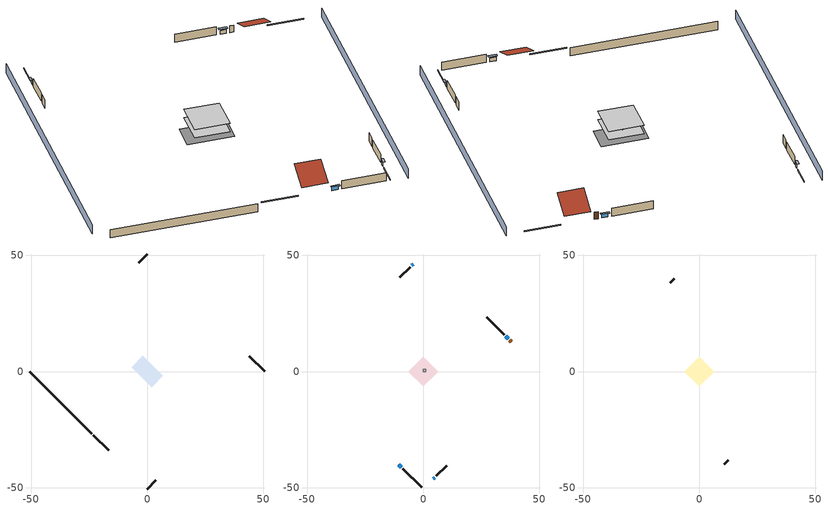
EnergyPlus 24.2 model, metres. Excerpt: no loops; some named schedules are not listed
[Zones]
basement - unconditioned
 floor foundation (Slab1 construction): -6.68,1.91 -1.91,6.68 6.68,-1.91 1.91,-6.68 z-2.13
 wall outside (RimJoist1 construction): -23.24,-27.36 -16.62,-33.98 z0.3:0.61
 wall outside (RimJoist2 construction): 0,50.6 -3.69,46.91 z0.3:0.61
 wall outside (RimJoist3 construction): 50.6,0 43.98,6.62 z0.3:0.61
 wall outside (RimJoist4 construction): 0,-50.6 3.69,-46.91 z0.3:0.61
 wall foundation (FoundationWall1 construction): -50.6,0 -23.9,-26.7 z-2.13:0.3
conditioned space
 floor to basement - unconditioned (Floor1 construction): -6.4,0 0,6.4 6.4,0 0,-6.4 z0.3
 wall outside (AdiabaticWallConstruction 1): 37.89,12.71 37.24,13.36 z0.3:2.34
 wall outside (AdiabaticWallConstruction): -10.53,-40.07 -9.38,-41.22 / 36.58,14.02 35.44,15.16 z0.3:1.4; -4.34,46.26 -4.94,45.66 / 4.34,-46.26 4.94,-45.66 z0.3:1.46
 wall outside (Wall1 construction): -8.73,-41.87 -0.66,-49.94 z0.3:2.74
 wall outside (Wall2 construction): -5.6,45 -10.08,40.52 z0.3:2.74
 wall outside (Wall3 construction): 34.78,15.82 27.25,23.35 z0.3:2.74
 wall outside (Wall4 construction): 5.6,-45 10.08,-40.52 z0.3:2.74
 window (WindowConstruction): -10.53,-40.07 -9.38,-41.22 z0.3:1.4
 window (WindowConstruction 1): -4.34,46.26 -4.94,45.66 z0.3:1.46
 window (WindowConstruction 2): 36.58,14.02 35.44,15.16 z0.3:1.4
 window (WindowConstruction 3): 4.34,-46.26 4.94,-45.66 z0.3:1.46
 door (Door): 37.89,12.71 37.24,13.36 z0.3:2.34
furnace airloop ret air zone
 floor adiabatic (AdiabaticConst): 0,0 0,1 1,1 1,0 z0
 wall adiabatic (AdiabaticConst): 0,1 0,0 1,0 1,1 0,1 z0:1
 ceiling adiabatic (AdiabaticConst): 1,0 1,1 0,1 0,0 z1
attic - vented
 floor to conditioned space (Floor2 construction Reversed): -6.4,0 0,6.4 6.4,0 0,-6.4 z2.74
 wall outside (Wall5 construction): -10.74,39.86 -12.39,38.21 z0.3:2.74
 wall outside (Wall6 construction): 10.74,-39.86 12.39,-38.21 z0.3:2.74
 roof outside (Roof1 construction): -11.18,-39.42,2.74 -6.9,-35.14,5.77 -11.69,-30.36,5.77 -15.97,-34.63,2.74
 roof outside (Roof2 construction): 38.54,12.06,2.74 34.27,7.78,5.77 39.05,3,5.77 43.33,7.27,2.74
shading: 3.23,-53.83 53.83,-3.23 / -3.23,53.83 -53.83,3.23 z0:2.74; -9.17,-41.43 -10.74,-39.86 -11.17,-40.29 -9.6,-41.86 z1.71; -5.16,45.44 -4.13,46.47 -4.56,46.9 -5.59,45.87 z1.77; 35.22,15.38 36.8,13.8 37.23,14.23 35.66,15.81 z1.71; 5.16,-45.44 4.13,-46.47 4.56,-46.9 5.59,-45.87 z1.77
[Building]
Building 1: Terrain=Suburbs
[Site:Location]
Portland Intl Arpt_OR: Latitude {deg}=45.59; Longitude {deg}=-122.6; Time Zone {hr}=-8; Elevation {m}=33; Keep Site Location Information=Yes
[Site:GroundTemperature:Shallow]
10.2558, 8.96328, 8.85977, 9.47314, 11.9355, 14.3863, 16.5111, 17.8571, 17.9714, 16.8767, 14.8061, 12.4304
[Site:WaterMainsTemperature]
Calculation Method=Schedule; Temperature Schedule=mains temperature schedule
[Material] Roughness=Rough; Thermal Absorptance=0.9
Name | Thickness {m} | Conductivity {W/m-K} | Density {kg/m3} | Specific Heat {J/kg-K} | Solar Absorptance | Visible Absorptance
asphalt or fiberglass shingles | 0.00635 | 0.162714 | 1121.4 | 1465.45 | 0.85 | 0.85
ceiling stud and cavity | 0.1397 | 0.118061 | 65.682 | 1177.47 | 0.7 | 0.7
concrete 4.0 in. | 0.1016 | 1.803125 | 2242.8 | 837.4 | 0.7 | 0.7
concrete 8.0 in. | 0.2032 | 1.803125 | 2242.8 | 837.4 | 0.7 | 0.7
door material | 0.04445 | 0.0612267 | 512.64 | 1214.23 | 0.7 | 0.7
floor covering | 0.0127 | 0.0433444 | 54.468 | 1339.84 | 0.6 | 0.6
floor stud and cavity | 0.1397 | 0.923637 | 92.3553 | 1139.71 | 0.7 | 0.7
furniture material basement - unconditioned 1; furniture material conditioned space 1 | 0.1524 | 0.115458 | 640.8 | 1214.23 | 0.6 | 0.6
gypsum board | 0.0127 | 0.160291 | 801 | 837.4 | 0.6 | 0.6
osb sheathing 0.5 in. | 0.0127 | 0.115458 | 512.64 | 1214.23 | 0.6 | 0.6
osb sheathing 0.5 in. 1 | 0.0127 | 0.115458 | 512.64 | 1214.23 | 0.7 | 0.7
osb sheathing 0.75 in. | 0.01905 | 0.115458 | 512.64 | 1214.23 | 0.7 | 0.7
rim joist stud and cavity | 0.0508 | 0.178688 | 50.32683 | 1063.81 | 0.6 | 0.6
roof rigid ins | 0.00281632 | 0.029427 | 32.04 | 1214.23 | 0.7 | 0.7
wall rigid ins | 0.512978 | 0.029427 | 32.04 | 1214.23 | 0.7 | 0.7
wall stud and cavity | 0.1397 | 0.550994 | 139.0536 | 1170.24 | 0.7 | 0.7
wall stud and cavity 1 | 0.1397 | 0.727959 | 139.0536 | 1170.24 | 0.6 | 0.6
wall stud and cavity 2 | 0.0889 | 0.380278 | 52.3479 | 1209.89 | 0.7 | 0.7
wall stud and cavity 3 | 0.0889 | 0.391764 | 83.0341 | 1211.67 | 0.7 | 0.7
wood siding | 0.0254 | 0.102417 | 544.68 | 1172.36 | 0.85 | 0.85
wood siding 1; wood siding 2 | 0.0254 | 0.102417 | 544.68 | 1172.36 | 0.7 | 0.7
[Material:NoMass]
Adiabatic: Roughness=Rough; Thermal Resistance {m2-K/W}=176.1; Thermal Absorptance=0.9; Solar Absorptance=0.7; Visible Absorptance=0.7
[WindowMaterial:SimpleGlazingSystem]
WindowMaterial: U-Factor {W/m2-K}=6.58648; Solar Heat Gain Coefficient=0.76
[Construction]
AdiabaticConst: Adiabatic
AdiabaticWallConstruction: wood siding 1, wall rigid ins, wall stud and cavity 2, gypsum board
AdiabaticWallConstruction 1: wood siding 2, wall rigid ins, wall stud and cavity 2, gypsum board
Door: door material
Floor1 construction: floor stud and cavity, osb sheathing 0.75 in., floor covering
Floor2 construction Reversed: gypsum board, ceiling stud and cavity
FoundationWall1 construction: concrete 8.0 in.
furniture construction basement - unconditioned 1: furniture material basement - unconditioned 1
furniture construction conditioned space 1: furniture material conditioned space 1
PartitionWallConstruction: gypsum board, wall stud and cavity 3, gypsum board
RimJoist1 construction; RimJoist2 construction; RimJoist3 construction; RimJoist4 construction: wood siding, rim joist stud and cavity
Roof1 construction; Roof2 construction: asphalt or fiberglass shingles, roof rigid ins, osb sheathing 0.5 in.
Slab1 construction: concrete 4.0 in.
Wall1 construction; Wall2 construction; Wall3 construction; Wall4 construction: wood siding, osb sheathing 0.5 in. 1, wall stud and cavity, gypsum board
Wall5 construction; Wall6 construction: wood siding, osb sheathing 0.5 in. 1, wall stud and cavity 1
WindowConstruction; WindowConstruction 1; WindowConstruction 2; WindowConstruction 3: WindowMaterial
[Zone] Multiplier=1
Name | Volume {m3} | Part of Total Floor Area
attic - vented | 55.1915 | Yes
basement - unconditioned; conditioned space | 199.577 | Yes
furnace airloop ret air zone | 1 | No
[Space]
Name | Zone | Volume {m3} | Space Type
attic - vented 1 | attic - vented | 55.1915
basement - unconditioned 1 | basement - unconditioned | 199.577
conditioned space 1 | conditioned space | 199.577
furnace airloop ret air space | furnace airloop ret air zone |  | Plenum Space Type
[ZoneInfiltration:EffectiveLeakageArea]
infil attic - vented 1: Zone or Space=attic - vented 1; Schedule=Always On Discrete; Effective Air Leakage Area {cm2}=2727.98; Stack Coefficient=0.000140673; Wind Coefficient=3.41675e-05
[ZoneMixing] Schedule=Always On Continuous; Design Flow Rate Calculation Method=Flow/Zone; Design Flow Rate {m3/s}=0
Name | Zone or Space | Source Zone or Space
whole house fan mix | attic - vented | conditioned space
furnace airloop_0 ZoneMixCondToDZ mix | basement - unconditioned | conditioned space
furnace airloop_0 ZoneMixDZToCond mix | conditioned space | basement - unconditioned
[SurfaceProperty:ExposedFoundationPerimeter]
Slab1: Exposed Perimeter Calculation Method=TotalExposedPerimeter; Total Exposed Perimeter {m}=37.76472
[InternalMass]
Name | Construction | Zone or ZoneList | Space or SpaceList | Surface Area {m2}
furniture mass basement - unconditioned 1 | furniture construction basement - unconditioned 1 | basement - unconditioned | basement - unconditioned 1 | 32.73903
furniture mass conditioned space 1 | furniture construction conditioned space 1 | conditioned space | conditioned space 1 | 32.73903
partition wall mass | PartitionWallConstruction | conditioned space | conditioned space 1 | 81.84758
[OtherEquipment] Design Level Calculation Method=EquipmentLevel
Name | Fuel Type | Zone or ZoneList or Space or SpaceList | Schedule | Design Level {W} | Fraction Latent | Fraction Radiant | Fraction Lost
furnace airloop_0 RetCondToDZ; furnace airloop_0 SupCondToDZ; furnace airloop_0 SupSensLkToDZ; water heater sens | None | basement - unconditioned 1 | Always On Discrete | 0 | 0 | 0 | 0
furnace airloop_0 SupLatLkToDZ; water heater lat | None | basement - unconditioned 1 | Always On Discrete | 0 | 1 | 0 | 0
water heater energy adjustment1 | Electricity | basement - unconditioned 1 | Always On Discrete | 0.01 | 0 | 0 | 1
clothes dryer 1 | NaturalGas | conditioned space 1 | clothes_dryer | 7903.55 | 0.015 | 0.081 | 0.85
cooking range 1 | NaturalGas | conditioned space 1 | cooking_range | 2079.24 | 0.16 | 0.384 | 0.2
furnace airloop_0 SupCondToLv; furnace airloop_0 SupSensLkToCond; mech vent house fan sensible load | None | conditioned space 1 | Always On Discrete | 0 | 0 | 0 | 0
furnace airloop_0 SupLatLkToCond; mech vent house fan latent load | None | conditioned space 1 | Always On Discrete | 0 | 1 | 0 | 0
general water use latent | None | conditioned space 1 | general water use schedule | 44.1266 | 1 | 0 | 0
general water use sensible | None | conditioned space 1 | general water use schedule | -43.4886 | 0 | 0.6 | 0
furnace airloop_0 RetCondToRP; furnace airloop_0 RetSensLkToRP | None | furnace airloop ret air space | Always On Discrete | 0 | 0 | 0 | 0
furnace airloop_0 RetLatLkToRP | None | furnace airloop ret air space | Always On Discrete | 0 | 1 | 0 | 0
[ZoneInfiltration:DesignFlowRate] Schedule=Always On Discrete
Name | Zone or ZoneList or Space or SpaceList | Design Flow Rate Calculation Method | Design Flow Rate {m3/s} | Air Changes per Hour {1/hr} | Constant Term Coefficient | Temperature Term Coefficient | Velocity Term Coefficient | Velocity Squared Term Coefficient
basement_unconditioned 1 duct leakage imbalance infil flow | basement - unconditioned 1 | Flow/Zone | 0
infil basement - unconditioned 1 | basement - unconditioned 1 | AirChanges/Hour |  | 0.1 | 1 | 0 | 0 | 0
infil flow; natural vent flow; whole house fan flow | conditioned space 1 | Flow/Zone | 0
[SurfaceProperty:IncidentSolarMultiplier] Incident Solar Multiplier=1; Incident Solar Multiplier Schedule=trans schedule winter=0.85 summer=0.7
Window1; Window2; Window3; Window4
[Lights]
interior lighting: Zone or ZoneList or Space or SpaceList=conditioned space 1; Schedule=lighting_interior; Design Level Calculation Method=LightingLevel; Lighting Level {W}=674.972; Return Air Fraction=0; Fraction Radiant=0.6; Fraction Visible=0.2; Fraction Replaceable=1
[People]
occupants: Zone or ZoneList or Space or SpaceList=conditioned space 1; Number of People Schedule=occupants; Number of People Calculation Method=People; Number of People=2; Fraction Radiant=0.314171; Sensible Heat Fraction=0.56303; Activity Level Schedule=occupants activity schedule; Carbon Dioxide Generation Rate {m3/s-W}=0; Enable ASHRAE 55 Comfort Warnings=No; Mean Radiant Temperature Calculation Type=EnclosureAveraged
[ElectricEquipment] Zone or ZoneList or Space or SpaceList=conditioned space 1; Design Level Calculation Method=EquipmentLevel
Name | Schedule | Design Level {W} | Fraction Latent | Fraction Radiant | Fraction Lost
clothes dryer | clothes_dryer | 594.915 | 0.015 | 0.081 | 0.85
clothes washer | clothes_washer | 218.463 | 0.03 | 0.162 | 0.7
cooking range | cooking_range | 70.9467 | 0.16 | 0.384 | 0.2
dishwasher | dishwasher | 571.439 | 0.3 | 0.18 | 0.4
fridge | fridge schedule | 46.9578 | 0 | 0.6 | 0
mech vent bath fan 0 | mech vent bath fan 0 schedule | 15 | 0 | 0 | 1
mech vent house fan | mech vent house fan schedule | 0 | 0 | 0 | 1
mech vent house fan cfis | mech vent house fan cfis schedule | 0 | 0 | 0 | 0
mech vent range fan 0 | mech vent range fan 0 schedule | 30 | 0 | 0 | 1
misc plug loads | plug_loads_other | 137.964 | 0.021 | 0.558 | 0.049
misc tv | plug_loads_tv | 190.802 | 0 | 0.6 | 0
whole house fan | Always On Discrete | 0 | 0 | 0 | 1
[SpaceList]
Plenum Space Type: furnace airloop ret air space
[AvailabilityManager:Scheduled]
furnace airloop Availability Manager: Schedule=Always On Discrete
[AirLoopHVAC:ReturnPlenum]
Air Loop HVAC Return Plenum 1: Zone=furnace airloop ret air zone
[WaterUse:Equipment]
dishwasher: Peak Flow Rate {m3/s}=8.00755e-06; Flow Rate Fraction Schedule=hot_water_dishwasher
[Foundation:Kiva]
Foundation Kiva 1: Initial Indoor Air Temperature {C}=9.52053; Wall Height Above Grade {m}=0.3048; Wall Depth Below Slab {m}=0.2032
[Foundation:Kiva:Settings]
Soil Conductivity {W/m-K}=1.3848; Soil Density {kg/m3}=1842.3; Soil Specific Heat {J/kg-K}=418.7; Ground Solar Absorptivity=0.9; Ground Thermal Absorptivity=0.9; Ground Surface Roughness {m}=0.03; Far-Field Width {m}=40; Deep-Ground Boundary Condition=ZeroFlux; Deep-Ground Depth {m}=40; Minimum Cell Dimension {m}=0.2; Maximum Cell Growth Coefficient=3; Simulation Timestep=Timestep
[Exterior:Lights]
exterior lighting: Schedule=exterior lighting schedule; Design Level {W}=33.1512
[EnergyManagementSystem:GlobalVariable]
furnace_airloop_0_DuctImbalLkExhFanEquivCond
furnace_airloop_0_DuctImbalLkExhFanEquivDZ
furnace_airloop_0_DuctImbalLkSupFanEquivCond
furnace_airloop_0_DuctImbalLkSupFanEquivDZ
furnace_airloop_0_DZ_T
furnace_airloop_0_DZ_W
furnace_airloop_0_RetCondToDZ
furnace_airloop_0_RetCondToRP
furnace_airloop_0_RetLatLkToRP
furnace_airloop_0_RetSensLkToRP
furnace_airloop_0_SupCondToDZ
furnace_airloop_0_SupCondToLv
furnace_airloop_0_SupLatLkToCond
furnace_airloop_0_SupLatLkToDZ
furnace_airloop_0_SupSensLkToCond
furnace_airloop_0_SupSensLkToDZ
furnace_airloop_0_ZoneMixCondToDZ
furnace_airloop_0_ZoneMixDZToCond
furnace_airloop_AH_MFR
furnace_airloop_AH_Tout
furnace_airloop_AH_VFR
furnace_airloop_AH_Wout
furnace_airloop_Fan_RTF
furnace_airloop_RA_T
furnace_airloop_Ra_W
infil_program_Qfan
infil_program_Qinf
natural_vent_program_Qnv
natural_vent_program_Qwhf
[EnergyManagementSystem:Sensor]
Name | Output:Variable or Output:Meter Index Key | Output:Variable or Output:Meter
airflow_gain | infil flow | Infiltration Sensible Heat Gain Energy
airflow_gain_1 | natural vent flow | Infiltration Sensible Heat Gain Energy
airflow_gain_2 | whole house fan flow | Infiltration Sensible Heat Gain Energy
airflow_loss | infil flow | Infiltration Sensible Heat Loss Energy
airflow_loss_1 | natural vent flow | Infiltration Sensible Heat Loss Energy
airflow_loss_2 | whole house fan flow | Infiltration Sensible Heat Loss Energy
clg_load_cond |  | Cooling:EnergyTransfer:Zone:CONDITIONED SPACE
clg_load_duct |  | Cooling:EnergyTransfer:Zone:FURNACE AIRLOOP RET AIR ZONE
clg_sp_s; clg_sp_s_1 | cooling setpoint | Schedule Value
clothes_dryer_exhaust_0_sch_s | clothes_dryer | Schedule Value
cool_season | cooling season schedule | Schedule Value
ducts_conv | furnace airloop_0 RetCondToRP | Other Equipment Convective Heating Energy
ducts_conv_1 | furnace airloop_0 RetLatLkToRP | Other Equipment Convective Heating Energy
ducts_conv_2 | furnace airloop_0 RetSensLkToRP | Other Equipment Convective Heating Energy
ducts_conv_3 | furnace airloop_0 SupCondToLv | Other Equipment Convective Heating Energy
ducts_conv_4 | furnace airloop_0 SupLatLkToCond | Other Equipment Convective Heating Energy
ducts_conv_5 | furnace airloop_0 SupSensLkToCond | Other Equipment Convective Heating Energy
ducts_rad | furnace airloop_0 RetCondToRP | Other Equipment Radiant Heating Energy
ducts_rad_1 | furnace airloop_0 RetLatLkToRP | Other Equipment Radiant Heating Energy
ducts_rad_2 | furnace airloop_0 RetSensLkToRP | Other Equipment Radiant Heating Energy
ducts_rad_3 | furnace airloop_0 SupCondToLv | Other Equipment Radiant Heating Energy
ducts_rad_4 | furnace airloop_0 SupLatLkToCond | Other Equipment Radiant Heating Energy
ducts_rad_5 | furnace airloop_0 SupSensLkToCond | Other Equipment Radiant Heating Energy
furnace_airloop_0_DZ_T_s | basement - unconditioned | Zone Air Temperature
furnace_airloop_0_DZ_W_s | basement - unconditioned | Zone Mean Air Humidity Ratio
furnace_airloop_AH_MFR_s | Node 6 | System Node Mass Flow Rate
furnace_airloop_AH_Tout_s | Node 6 | System Node Temperature
furnace_airloop_AH_VFR_s | Node 6 | System Node Current Density Volume Flow Rate
furnace_airloop_AH_Wout_s | Node 6 | System Node Humidity Ratio
furnace_airloop_RA_T_s | Node 9 | System Node Temperature
furnace_airloop_Ra_W_s | Node 9 | System Node Humidity Ratio
htg_load_cond |  | Heating:EnergyTransfer:Zone:CONDITIONED SPACE
htg_load_duct |  | Heating:EnergyTransfer:Zone:FURNACE AIRLOOP RET AIR ZONE
htg_sp_s; htg_sp_s_1 | heating setpoint | Schedule Value
ig_ee_conv | clothes dryer | Electric Equipment Convective Heating Energy
ig_ee_conv_2 | cooking range | Electric Equipment Convective Heating Energy
ig_ee_conv_3 | dishwasher | Electric Equipment Convective Heating Energy
ig_ee_conv_4 | fridge | Electric Equipment Convective Heating Energy
ig_ee_conv_5 | misc plug loads | Electric Equipment Convective Heating Energy
ig_ee_conv_6 | misc tv | Electric Equipment Convective Heating Energy
ig_ee_conv_7 | whole house fan | Electric Equipment Convective Heating Energy
ig_ee_rad | clothes dryer | Electric Equipment Radiant Heating Energy
ig_ee_rad_2 | cooking range | Electric Equipment Radiant Heating Energy
ig_ee_rad_3 | dishwasher | Electric Equipment Radiant Heating Energy
ig_ee_rad_4 | fridge | Electric Equipment Radiant Heating Energy
ig_ee_rad_5 | misc plug loads | Electric Equipment Radiant Heating Energy
ig_ee_rad_6 | misc tv | Electric Equipment Radiant Heating Energy
ig_ee_rad_7 | whole house fan | Electric Equipment Radiant Heating Energy
ig_lgt_conv | interior lighting | Lights Convective Heating Energy
ig_lgt_rad | interior lighting | Lights Radiant Heating Energy
ig_lgt_vis | interior lighting | Lights Visible Radiation Heating Energy
ig_oe_conv | clothes dryer 1 | Other Equipment Convective Heating Energy
ig_oe_conv_1 | cooking range 1 | Other Equipment Convective Heating Energy
ig_oe_conv_2 | general water use latent | Other Equipment Convective Heating Energy
ig_oe_conv_3 | general water use sensible | Other Equipment Convective Heating Energy
ig_oe_rad | clothes dryer 1 | Other Equipment Radiant Heating Energy
ig_oe_rad_1 | cooking range 1 | Other Equipment Radiant Heating Energy
ig_oe_rad_2 | general water use latent | Other Equipment Radiant Heating Energy
ig_oe_rad_3 | general water use sensible | Other Equipment Radiant Heating Energy
ig_ppl_conv | occupants | People Convective Heating Energy
ig_ppl_rad | occupants | People Radiant Heating Energy
im_conv | furniture mass conditioned space 1 | Surface Inside Face Convection Heat Gain Energy
im_conv_1 | partition wall mass | Surface Inside Face Convection Heat Gain Energy
im_ig | furniture mass conditioned space 1 | Surface Inside Face Internal Gains Radiation Heat Gain Energy
im_ig_1 | partition wall mass | Surface Inside Face Internal Gains Radiation Heat Gain Energy
im_lgt | furniture mass conditioned space 1 | Surface Inside Face Lights Radiation Heat Gain Energy
im_lgt_1 | partition wall mass | Surface Inside Face Lights Radiation Heat Gain Energy
im_sol | furniture mass conditioned space 1 | Surface Inside Face Solar Radiation Heat Gain Energy
im_sol_1 | partition wall mass | Surface Inside Face Solar Radiation Heat Gain Energy
im_surf | furniture mass conditioned space 1 | Surface Inside Face Net Surface Thermal Radiation Heat Gain Energy
im_surf_1 | partition wall mass | Surface Inside Face Net Surface Thermal Radiation Heat Gain Energy
mech_vent_bath_fan_0_sch_s | mech vent bath fan 0 schedule | Schedule Value
mech_vent_range_fan_0_sch_s | mech vent range fan 0 schedule | Schedule Value
mv_conv | mech vent bath fan 0 | Electric Equipment Convective Heating Energy
mv_conv_1 | mech vent house fan | Electric Equipment Convective Heating Energy
mv_conv_2 | mech vent house fan cfis | Electric Equipment Convective Heating Energy
mv_conv_3 | mech vent range fan 0 | Electric Equipment Convective Heating Energy
mv_conv_4 | mech vent house fan latent load | Other Equipment Convective Heating Energy
mv_conv_5 | mech vent house fan sensible load | Other Equipment Convective Heating Energy
mv_rad | mech vent bath fan 0 | Electric Equipment Radiant Heating Energy
mv_rad_1 | mech vent house fan | Electric Equipment Radiant Heating Energy
mv_rad_2 | mech vent house fan cfis | Electric Equipment Radiant Heating Energy
mv_rad_3 | mech vent range fan 0 | Electric Equipment Radiant Heating Energy
mv_rad_4 | mech vent house fan latent load | Other Equipment Radiant Heating Energy
mv_rad_5 | mech vent house fan sensible load | Other Equipment Radiant Heating Energy
natural_vent_s | natural vent schedule | Schedule Value
out_pb_s |  | Site Outdoor Air Barometric Pressure
out_wt_s |  | Site Outdoor Air Humidity Ratio
site_vw_s |  | Site Wind Speed
ss_back_out | Window1 | Surface Window Shortwave from Zone Back Out Window Heat Transfer Rate
ss_back_out_1 | Window2 | Surface Window Shortwave from Zone Back Out Window Heat Transfer Rate
ss_back_out_2 | Window3 | Surface Window Shortwave from Zone Back Out Window Heat Transfer Rate
ss_back_out_3 | Window4 | Surface Window Shortwave from Zone Back Out Window Heat Transfer Rate
ss_conv | Door1 | Surface Inside Face Convection Heat Gain Energy
ss_conv_1 | Window1 | Surface Inside Face Convection Heat Gain Energy
ss_conv_2 | Window2 | Surface Inside Face Convection Heat Gain Energy
ss_conv_3 | Window3 | Surface Inside Face Convection Heat Gain Energy
ss_conv_4 | Window4 | Surface Inside Face Convection Heat Gain Energy
ss_ig | Door1 | Surface Inside Face Internal Gains Radiation Heat Gain Energy
ss_ig_1 | Window1 | Surface Inside Face Internal Gains Radiation Heat Gain Energy
ss_ig_2 | Window2 | Surface Inside Face Internal Gains Radiation Heat Gain Energy
ss_ig_3 | Window3 | Surface Inside Face Internal Gains Radiation Heat Gain Energy
ss_ig_4 | Window4 | Surface Inside Face Internal Gains Radiation Heat Gain Energy
ss_lgt | Door1 | Surface Inside Face Lights Radiation Heat Gain Energy
ss_sol | Door1 | Surface Inside Face Solar Radiation Heat Gain Energy
ss_surf | Door1 | Surface Inside Face Net Surface Thermal Radiation Heat Gain Energy
ss_surf_1 | Window1 | Surface Inside Face Net Surface Thermal Radiation Heat Gain Energy
ss_surf_2 | Window2 | Surface Inside Face Net Surface Thermal Radiation Heat Gain Energy
ss_surf_3 | Window3 | Surface Inside Face Net Surface Thermal Radiation Heat Gain Energy
ss_surf_4 | Window4 | Surface Inside Face Net Surface Thermal Radiation Heat Gain Energy
ss_trans_in | Window1 | Surface Window Transmitted Solar Radiation Rate
ss_trans_in_1 | Window2 | Surface Window Transmitted Solar Radiation Rate
ss_trans_in_2 | Window3 | Surface Window Transmitted Solar Radiation Rate
ss_trans_in_3 | Window4 | Surface Window Transmitted Solar Radiation Rate
ss_trans_out | Window1 | Surface Inside Face Initial Transmitted Diffuse Transmitted Out Window Solar Radiation Rate
ss_trans_out_1 | Window2 | Surface Inside Face Initial Transmitted Diffuse Transmitted Out Window Solar Radiation Rate
ss_trans_out_2 | Window3 | Surface Inside Face Initial Transmitted Diffuse Transmitted Out Window Solar Radiation Rate
ss_trans_out_3 | Window4 | Surface Inside Face Initial Transmitted Diffuse Transmitted Out Window Solar Radiation Rate
s_conv | Floor1 | Surface Inside Face Convection Heat Gain Energy
s_conv_1 | Floor2 | Surface Inside Face Convection Heat Gain Energy
s_conv_2 | Wall1 | Surface Inside Face Convection Heat Gain Energy
s_conv_3 | Wall2 | Surface Inside Face Convection Heat Gain Energy
s_conv_4 | Wall3 | Surface Inside Face Convection Heat Gain Energy
s_conv_5 | Wall4 | Surface Inside Face Convection Heat Gain Energy
s_ig | Floor1 | Surface Inside Face Internal Gains Radiation Heat Gain Energy
s_ig_1 | Floor2 | Surface Inside Face Internal Gains Radiation Heat Gain Energy
s_ig_2 | Wall1 | Surface Inside Face Internal Gains Radiation Heat Gain Energy
s_ig_3 | Wall2 | Surface Inside Face Internal Gains Radiation Heat Gain Energy
s_ig_4 | Wall3 | Surface Inside Face Internal Gains Radiation Heat Gain Energy
s_ig_5 | Wall4 | Surface Inside Face Internal Gains Radiation Heat Gain Energy
s_lgt | Floor1 | Surface Inside Face Lights Radiation Heat Gain Energy
s_lgt_1 | Floor2 | Surface Inside Face Lights Radiation Heat Gain Energy
s_lgt_2 | Wall1 | Surface Inside Face Lights Radiation Heat Gain Energy
s_lgt_3 | Wall2 | Surface Inside Face Lights Radiation Heat Gain Energy
s_lgt_4 | Wall3 | Surface Inside Face Lights Radiation Heat Gain Energy
s_lgt_5 | Wall4 | Surface Inside Face Lights Radiation Heat Gain Energy
s_sol | Floor1 | Surface Inside Face Solar Radiation Heat Gain Energy
s_sol_1 | Floor2 | Surface Inside Face Solar Radiation Heat Gain Energy
s_sol_2 | Wall1 | Surface Inside Face Solar Radiation Heat Gain Energy
s_sol_3 | Wall2 | Surface Inside Face Solar Radiation Heat Gain Energy
s_sol_4 | Wall3 | Surface Inside Face Solar Radiation Heat Gain Energy
s_sol_5 | Wall4 | Surface Inside Face Solar Radiation Heat Gain Energy
s_surf | Floor1 | Surface Inside Face Net Surface Thermal Radiation Heat Gain Energy
s_surf_1 | Floor2 | Surface Inside Face Net Surface Thermal Radiation Heat Gain Energy
s_surf_2 | Wall1 | Surface Inside Face Net Surface Thermal Radiation Heat Gain Energy
s_surf_3 | Wall2 | Surface Inside Face Net Surface Thermal Radiation Heat Gain Energy
s_surf_4 | Wall3 | Surface Inside Face Net Surface Thermal Radiation Heat Gain Energy
s_surf_5 | Wall4 | Surface Inside Face Net Surface Thermal Radiation Heat Gain Energy
water_heater_amb_rh | basement - unconditioned | Zone Air Relative Humidity
water_heater_amb_temp | basement - unconditioned | Zone Mean Air Temperature
